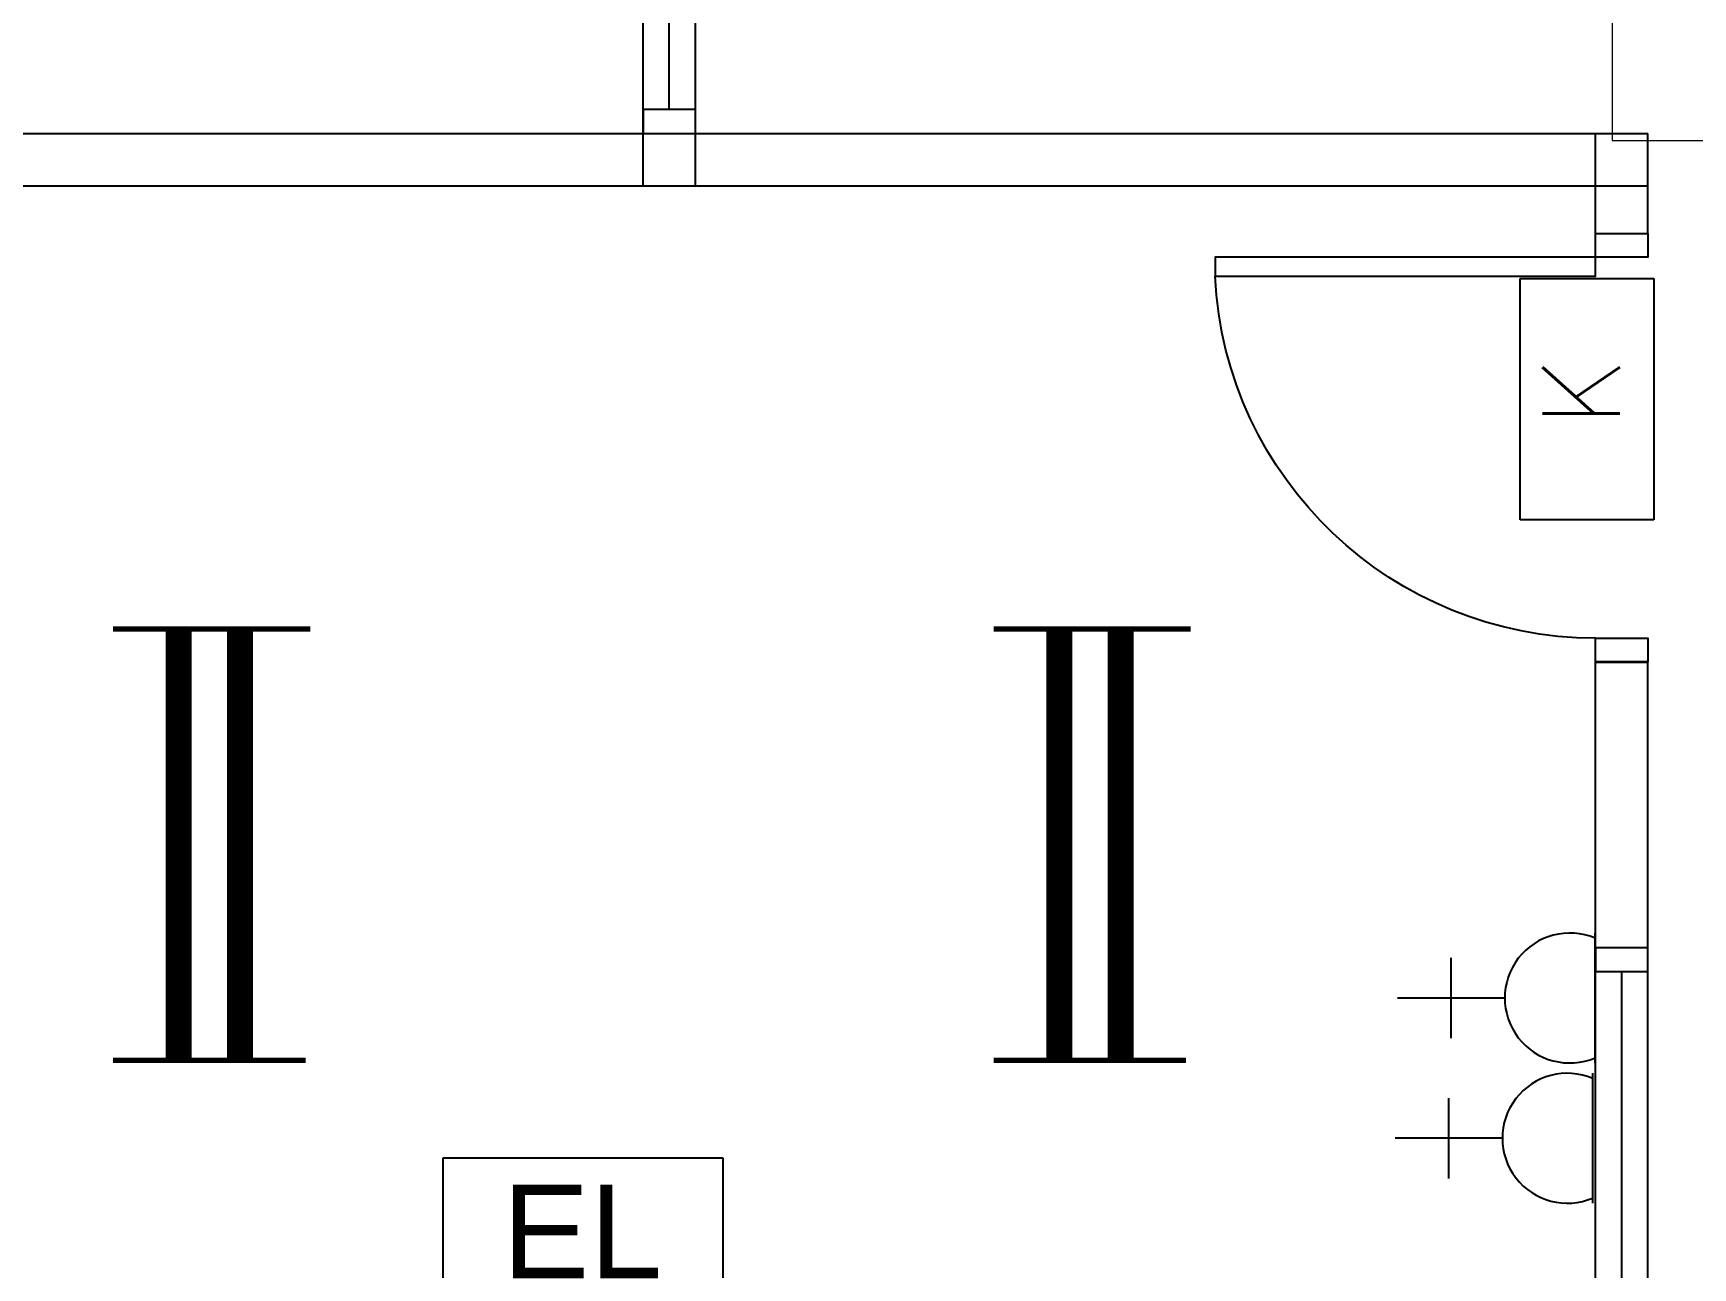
# Model space of a CAD drawing. Header units: inches. Extents: x 16928 to 514628, y -1471 to 241387.
# Drawn here: x 305627 to 309112, y 38488 to 41081 of the extents above; entities that cross this region are included whole.
import ezdxf

# ---------------------------------------------------------------- set-up
doc = ezdxf.new("R2010")
doc.units = ezdxf.units.IN
doc.header["$MEASUREMENT"] = 0
doc.layers.add('1', color=8, linetype='Continuous', lineweight=9)
doc.layers.add('BOMBA', color=22, linetype='Continuous', lineweight=25)
for name, color, linetype in [('DOOR', 2, 'Continuous'), ('ELECT', 6, 'Continuous'), ('FITTING', 8, 'Continuous'), ('LAMPU', 7, 'Continuous'), ('partition', 8, 'Continuous'), ('WIN', 9, 'Continuous')]:
    doc.layers.add(name, color=color, linetype=linetype)
doc.styles.add('SANSSERIF', font='SAS_____.pfb', dxfattribs={"width": 0.7, "height": 700})
doc.styles.add('SIMPLEX', font='simplex.shx', dxfattribs={"width": 0.8})

# ---------------------------------------------------------------- blocks, each defined once
blk = doc.blocks.new('dr16')
at = {"layer": 'DOOR', "color": 1}
blk.add_line((-2409712.2, -909070.8), (-2409602.2, -909070.8), dxfattribs=at)
for points in [[(-2409712.2, -909070.8), (-2409602.2, -909070.8), (-2409602.2, -909020.8), (-2409712.2, -909020.8)], [(-2410511.2, -909830.8), (-2409712.2, -909830.8), (-2409712.2, -909870.8), (-2410511.2, -909870.8)], [(-2409712.2, -909920.8), (-2409602.2, -909920.8), (-2409602.2, -909870.8), (-2409712.2, -909870.8)]]:
    blk.add_lwpolyline(points, close=True, dxfattribs=at)
at = {"layer": 'DOOR', "color": 9}
blk.add_arc((-2409712.2, -909870.8), 800, 90, 177.134, dxfattribs=at)
blk = doc.blocks.new('emergency light R')
at = {"layer": 'LAMPU', "color": 6, "linetype": 'Continuous'}
for p, q in [((0, 4.9), (0, 247.7)), ((0, 247.7), (459.3, 247.7)), ((459.3, 247.7), (459.3, 4.9)), ((459.3, 4.9), (0, 4.9))]:
    blk.add_line(p, q, dxfattribs=at)
at = {"layer": 'LAMPU', "color": 6, "linetype": 'Continuous', "style": 'SANSSERIF'}
blk.add_text('EL', height=153.77, dxfattribs=at).set_placement((97, 50))

msp = doc.modelspace()

# ---------------------------------------------------------------- linework, layer by layer
at = {"layer": '1'}
msp.add_lwpolyline([(310942.5, 40855.5), (310942.5, 43355.5), (308942.5, 43355.5), (308942.5, 40855.5)], close=True, dxfattribs=at)
at = {"layer": 'BOMBA', "color": 8, "linetype": 'ByBlock', "ltscale": 10}
for p, q in [((308748.8, 40058.8), (308748.8, 40565.7)), ((308748.8, 40565.7), (309029.5, 40565.7)), ((308748.8, 40058.8), (308748.8, 40565.7)), ((308748.8, 40565.7), (309029.5, 40565.7)), ((309029.5, 40565.7), (309029.5, 40058.8)), ((309029.5, 40565.7), (309029.5, 40058.8)), ((309029.5, 40058.8), (308748.8, 40058.8)), ((309029.5, 40058.8), (308748.8, 40058.8))]:
    msp.add_line(p, q, dxfattribs=at)
at = {"layer": 'BOMBA', "color": 3, "linetype": 'ByBlock', "ltscale": 10}
for p, q in [((308748.8, 40058.8), (308748.8, 40565.7)), ((308748.8, 40565.7), (309029.5, 40565.7)), ((309029.5, 40565.7), (309029.5, 40058.8)), ((309029.5, 40058.8), (308748.8, 40058.8))]:
    msp.add_line(p, q, dxfattribs=at)
at = {"layer": 'ELECT', "color": 6}
for p, q in [((308906.6, 38918.6), (308906.6, 39191.4)), ((308604.3, 38970.6), (308604.3, 39139.4)), ((308716.8, 39055), (308491.8, 39055)), ((308901.4, 38624.1), (308901.4, 38896.9)), ((308599.2, 38676.1), (308599.2, 38844.9)), ((308711.7, 38760.5), (308486.7, 38760.5))]:
    msp.add_line(p, q, dxfattribs=at)
for centre in [(308853.2, 39055), (308848.1, 38760.5)]:
    msp.add_arc(centre, 136.4, 66.9763, 293.0237, dxfattribs=at)
at = {"layer": 'FITTING', "color": 3}
for points, const_width in [([(305794.7, 39830), (306079.8, 39830)], 10.9), ([(305794.7, 39830), (306079.8, 39830)], 10.9), ([(305932.3, 38924), (305932.3, 39824)], 54.6), ([(305932.3, 38924), (305932.3, 39824)], 54.6), ([(305933.4, 39830), (306208.6, 39830)], 10.9), ([(305933.4, 39830), (306208.6, 39830)], 10.9), ([(306061.2, 38924), (306061.2, 39824)], 54.6), ([(306061.2, 38924), (306061.2, 39824)], 54.6), ([(307643.7, 39830), (307928.7, 39830)], 10.9), ([(307643.7, 39830), (307928.7, 39830)], 10.9), ([(307781.3, 38924), (307781.3, 39824)], 54.6), ([(307781.3, 38924), (307781.3, 39824)], 54.6), ([(307782.4, 39830), (308057.6, 39830)], 10.9), ([(307782.4, 39830), (308057.6, 39830)], 10.9), ([(307910.1, 38924), (307910.1, 39824)], 54.6), ([(307910.1, 38924), (307910.1, 39824)], 54.6), ([(305794.7, 38924), (306069.9, 38924)], 10.9), ([(305794.7, 38924), (306069.9, 38924)], 10.9), ([(305923.6, 38924), (306198.8, 38924)], 10.9), ([(305923.6, 38924), (306198.8, 38924)], 10.9), ([(307643.7, 38924), (307918.9, 38924)], 10.9), ([(307643.7, 38924), (307918.9, 38924)], 10.9), ([(307772.5, 38924), (308047.7, 38924)], 10.9), ([(307772.5, 38924), (308047.7, 38924)], 10.9)]:
    msp.add_lwpolyline(points, dxfattribs=dict(at, const_width=const_width))
at = {"layer": 'partition'}
for p, q in [((304907.5, 40870.5), (309017.5, 40870.5)), ((306907.5, 40870.5), (307017.5, 40870.5)), ((306907.5, 40760.5), (306907.5, 40870.5)), ((307017.5, 40760.5), (307017.5, 40870.5)), ((308907.5, 40660.5), (308907.5, 40870.5)), ((309017.5, 40660.5), (309017.5, 40870.5)), ((304907.5, 40760.5), (309017.5, 40760.5)), ((308907.5, 40660.5), (309017.5, 40660.5)), ((308907.5, 39760.5), (309017.5, 39760.5)), ((308907.5, 39160.5), (308907.5, 39760.5)), ((309017.5, 39160.5), (309017.5, 39760.5)), ((309017.5, 39160.5), (308907.5, 39160.5))]:
    msp.add_line(p, q, dxfattribs=at)
at = {"layer": 'WIN'}
for p, q in [((306907.5, 40870.5), (306907.5, 41920.5)), ((307017.5, 40870.5), (307017.5, 41920.5)), ((306962.5, 40920.5), (306962.5, 41870.5)), ((308907.5, 38110.5), (308907.5, 39160.5)), ((309017.5, 38110.5), (309017.5, 39160.5)), ((308962.5, 38160.5), (308962.5, 39110.5))]:
    msp.add_line(p, q, dxfattribs=at)
for points in [[(307017.5, 40920.5), (306907.5, 40920.5), (306907.5, 40870.5), (307017.5, 40870.5)], [(309017.5, 39160.5), (308907.5, 39160.5), (308907.5, 39110.5), (309017.5, 39110.5)]]:
    msp.add_lwpolyline(points, close=True, dxfattribs=at)

# ---------------------------------------------------------------- block references
at = {"layer": 'DOOR', "xscale": -1, "rotation": 180}
msp.add_blockref('dr16', (2718619.6, -869260.2), dxfattribs=at)
at = {"layer": 'LAMPU', "color": 8, "xscale": 1.27951153594687, "yscale": 1.27951153594687, "zscale": 1.27951153594687}
msp.add_blockref('emergency light R', (306487.5, 38402.7), dxfattribs=at)

# ---------------------------------------------------------------- texts
at = {"layer": 'BOMBA', "color": 8, "linetype": 'ByBlock', "ltscale": 10, "style": 'SIMPLEX'}
msp.add_text('K', height=162.1, rotation=90, dxfattribs=at).set_placement((308958.3, 40254.4))
msp.add_text('K', height=162.1, rotation=90, dxfattribs=at).set_placement((308958.3, 40254.4))
at = {"layer": 'BOMBA', "color": 3, "linetype": 'ByBlock', "ltscale": 10, "style": 'SIMPLEX'}
msp.add_text('K', height=162.1, rotation=90, dxfattribs=at).set_placement((308958.3, 40254.4))

doc.saveas('drawing.dxf')
